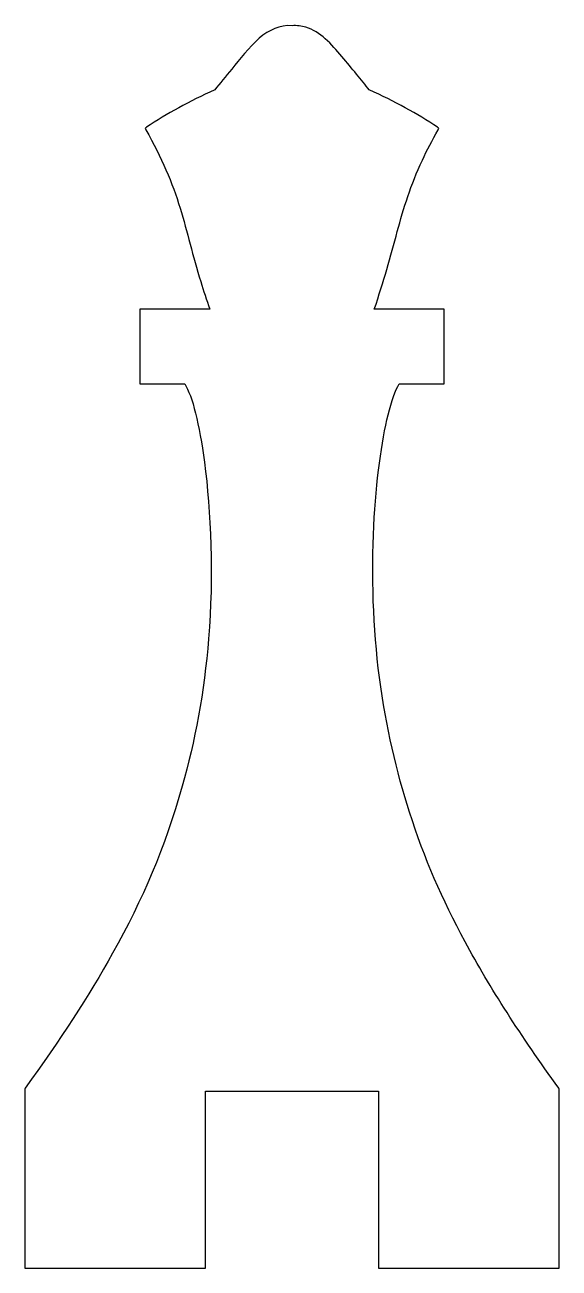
# Model space of a CAD drawing. Header units: millimetres. Extents: x -15.1 to 15.1, y -35.1 to 35.2.
import ezdxf

# ---------------------------------------------------------------- set-up
doc = ezdxf.new("R2010")
doc.units = ezdxf.units.MM
doc.layers.add('PERIMETER', color=5, linetype='CONTINUOUS')

msp = doc.modelspace()

# ---------------------------------------------------------------- linework, layer by layer
at = {"layer": 'PERIMETER'}
for p, q in [((-4.654, 19.094), (-8.61, 19.094)), ((-8.61, 19.094), (-8.61, 14.874)), ((8.61, 19.094), (4.654, 19.094)), ((8.61, 14.874), (8.61, 19.094)), ((-8.61, 14.874), (-6.062, 14.874)), ((6.062, 14.874), (8.61, 14.874)), ((-15.11, -24.98), (-15.11, -35.126)), ((-4.89, -35.126), (-4.89, -25.126)), ((-4.89, -25.126), (4.89, -25.126)), ((4.89, -25.126), (4.89, -35.126)), ((15.11, -35.126), (15.11, -24.98)), ((-15.11, -35.126), (-4.89, -35.126)), ((4.89, -35.126), (15.11, -35.126))]:
    msp.add_line(p, q, dxfattribs=at)
for points, knots in [([(0, 35.119), (-0.677, 35.167), (-1.306, 34.888), (-1.851, 34.409), (-2.444, 33.889), (-2.95, 33.229), (-3.407, 32.671), (-3.755, 32.246), (-4.076, 31.853), (-4.374, 31.489)], [-0.9986426, -0.9986426, -0.9986426, -0.9986426, -0.6579213, -0.6579213, -0.6579213, -0.2876403, -0.2876403, -0.2876403, -0.005224, -0.005224, -0.005224, -0.005224]), ([(4.374, 31.489), (3.916, 32.049), (3.408, 32.683), (2.818, 33.382), (2.244, 34.062), (1.577, 34.799), (0.791, 35.034), (0.536, 35.11), (0.272, 35.138), (0, 35.119)], [0.005224, 0.005224, 0.005224, 0.005224, 0.4391921, 0.4391921, 0.4391921, 0.8619648, 0.8619648, 0.8619648, 0.9986426, 0.9986426, 0.9986426, 0.9986426]), ([(-4.374, 31.489), (-5.799, 30.853), (-7.088, 30.149), (-8.23, 29.376), (-8.258, 29.357), (-8.286, 29.338), (-8.314, 29.319)], [-0.994452, -0.994452, -0.994452, -0.994452, 0, 0, 0, 0.024546, 0.024546, 0.024546, 0.024546]), ([(8.314, 29.319), (8.286, 29.338), (8.258, 29.357), (8.23, 29.376), (7.088, 30.149), (5.799, 30.853), (4.374, 31.489)], [-0.024546, -0.024546, -0.024546, -0.024546, 0, 0, 0, 0.994452, 0.994452, 0.994452, 0.994452]), ([(-8.314, 29.319), (-8.298, 29.29), (-8.281, 29.26), (-8.264, 29.231), (-7.382, 27.675), (-6.763, 26.219), (-6.332, 24.811), (-5.917, 23.456), (-5.61, 22.106), (-5.161, 20.649), (-5.005, 20.141), (-4.836, 19.623), (-4.654, 19.094)], [-1.0081056, -1.0081056, -1.0081056, -1.0081056, -1, -1, -1, -0.5705607, -0.5705607, -0.5705607, -0.157425, -0.157425, -0.157425, -0.0132478, -0.0132478, -0.0132478, -0.0132478]), ([(4.654, 19.094), (5.185, 20.64), (5.582, 22.089), (5.955, 23.478), (6.312, 24.809), (6.716, 26.117), (7.375, 27.521), (7.638, 28.079), (7.934, 28.649), (8.264, 29.231), (8.281, 29.26), (8.298, 29.29), (8.314, 29.319)], [0.0132478, 0.0132478, 0.0132478, 0.0132478, 0.435017, 0.435017, 0.435017, 0.839325, 0.839325, 0.839325, 1, 1, 1, 1.0081056, 1.0081056, 1.0081056, 1.0081056]), ([(-6.062, 14.874), (-5.636, 14.156), (-5.239, 12.624), (-4.951, 10.444), (-4.588, 7.696), (-4.431, 3.977), (-4.716, 0.462), (-4.959, -2.544), (-5.504, -5.38), (-6.206, -7.874), (-7.193, -11.383), (-8.435, -14.26), (-10.146, -17.323), (-11.485, -19.72), (-13.129, -22.242), (-15.089, -24.952), (-15.096, -24.961), (-15.103, -24.971), (-15.11, -24.98)], [-0.9959482, -0.9959482, -0.9959482, -0.9959482, -0.8312052, -0.8312052, -0.8312052, -0.6234039, -0.6234039, -0.6234039, -0.4456607, -0.4456607, -0.4456607, -0.1956155, -0.1956155, -0.1956155, 0, 0, 0, 0.0006938, 0.0006938, 0.0006938, 0.0006938]), ([(15.11, -24.98), (15.103, -24.971), (15.096, -24.961), (15.089, -24.952), (12.951, -21.997), (11.192, -19.27), (9.789, -16.674), (8.496, -14.28), (7.491, -11.976), (6.647, -9.34), (5.919, -7.067), (5.313, -4.519), (4.948, -1.733), (4.581, 1.066), (4.489, 4.108), (4.628, 6.838), (4.76, 9.408), (5.069, 11.639), (5.432, 13.118), (5.626, 13.911), (5.84, 14.5), (6.062, 14.874)], [-0.0006938, -0.0006938, -0.0006938, -0.0006938, 0, 0, 0, 0.2133492, 0.2133492, 0.2133492, 0.4100119, 0.4100119, 0.4100119, 0.5795854, 0.5795854, 0.5795854, 0.7498351, 0.7498351, 0.7498351, 0.9100699, 0.9100699, 0.9100699, 0.9959482, 0.9959482, 0.9959482, 0.9959482])]:
    msp.add_open_spline(points, degree=3, knots=knots, dxfattribs=at)

doc.saveas('drawing.dxf')
